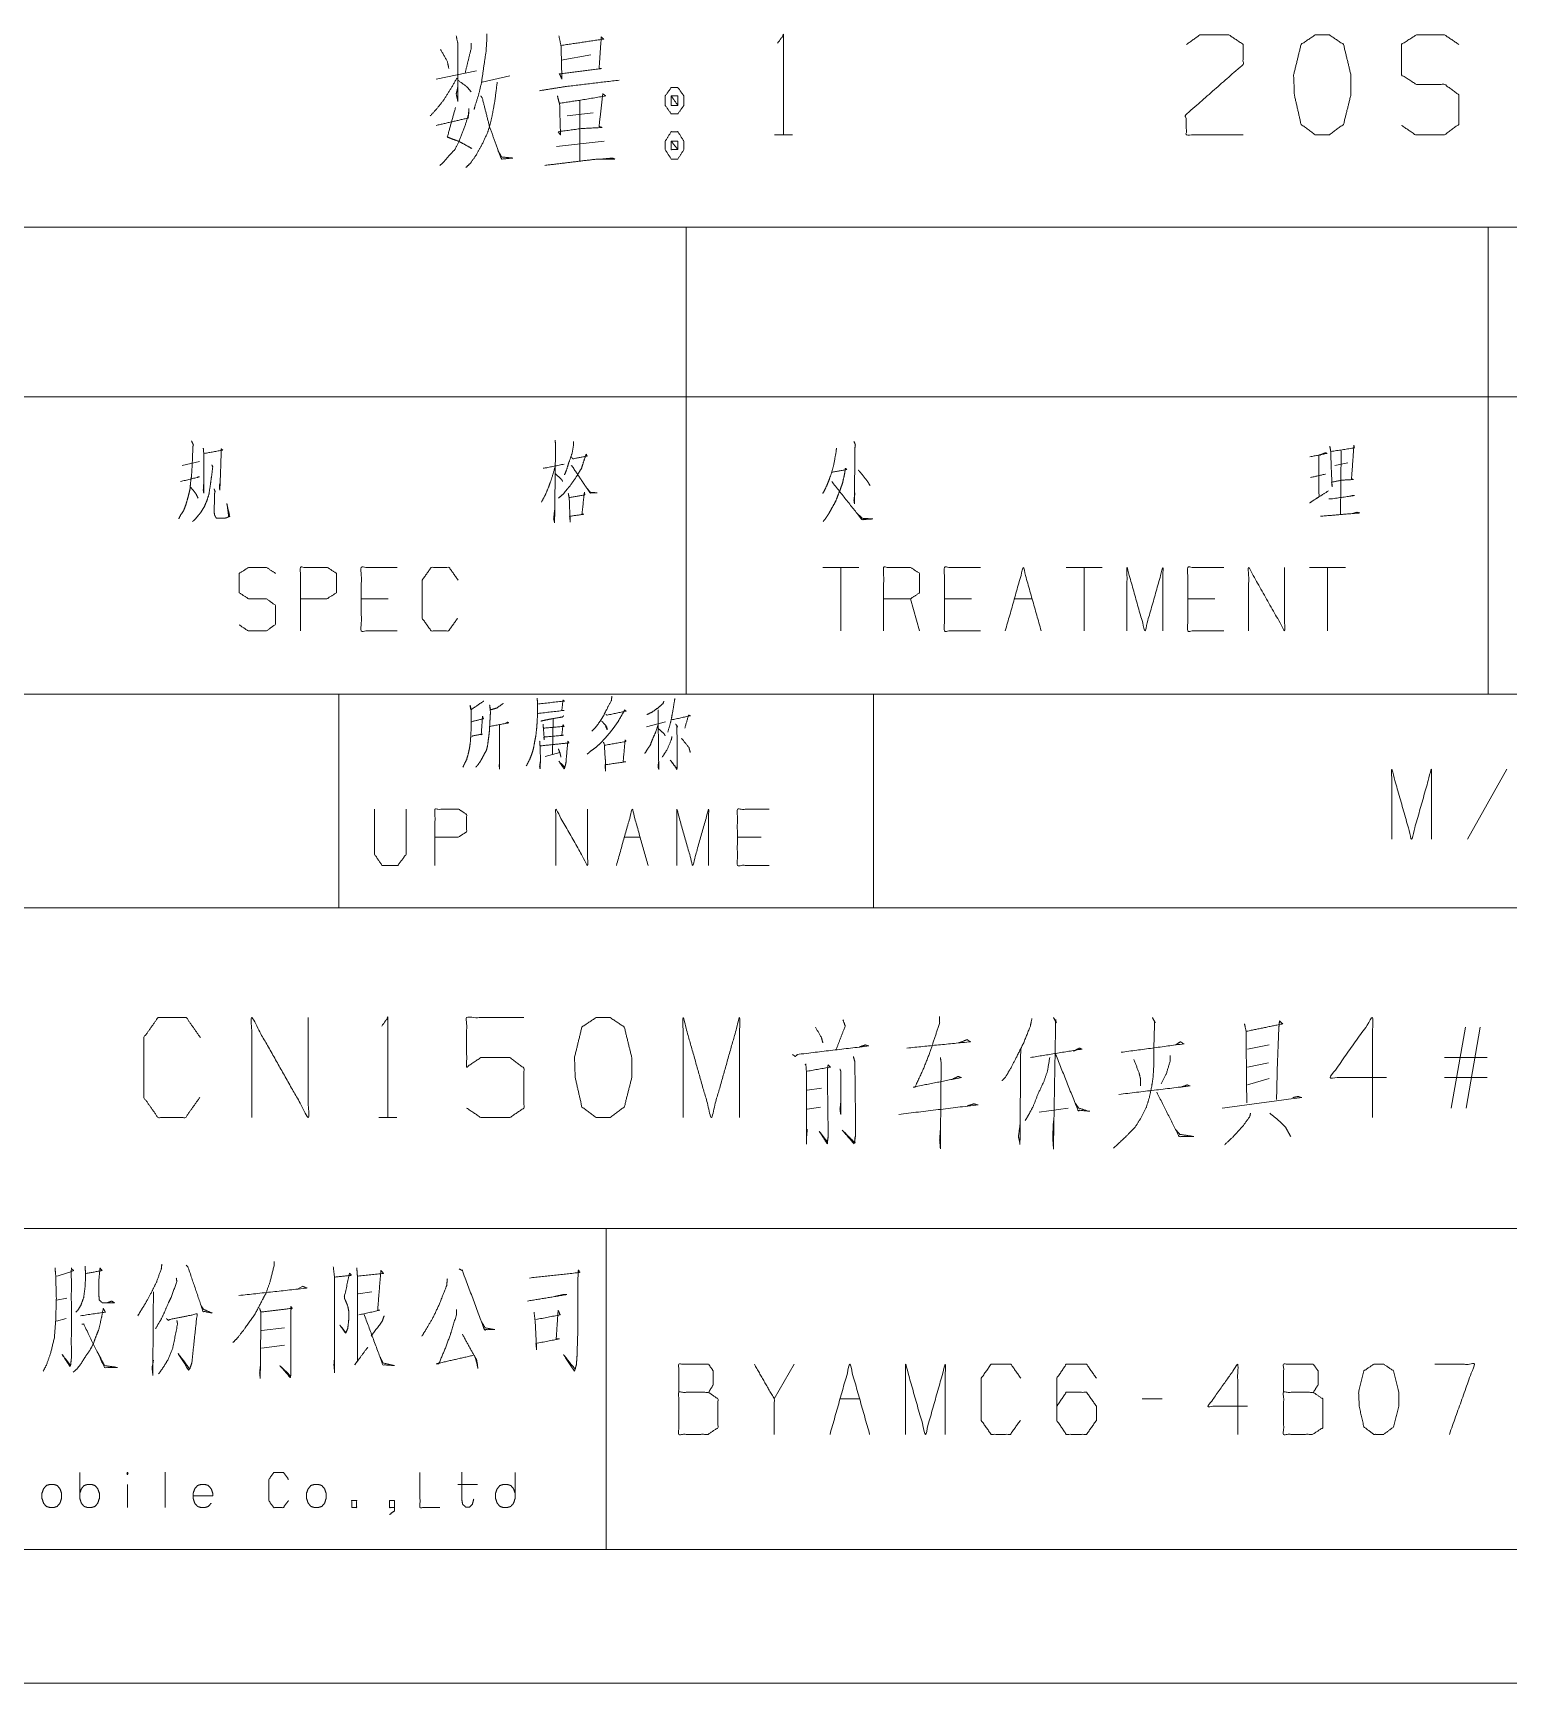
# Model space of a CAD drawing. Header units: millimetres. Extents: x 0 to 210, y 0 to 297.
# Drawn here: x 103.6 to 158.7, y 0 to 61.7 of the extents above; entities that cross this region are included whole.
import ezdxf

# ---------------------------------------------------------------- set-up
doc = ezdxf.new("R2010")
doc.units = ezdxf.units.MM
doc.layers.add('101', color=7, linetype='Continuous', true_color=0xffffff)

msp = doc.modelspace()

# ---------------------------------------------------------------- linework, layer by layer
at = {"layer": '101', "color": 72, "linetype": 'Continuous', "lineweight": 18}
for p, q in [((123.315, 60.715), (124.429, 60.912)), ((118.64, 60.006), (120.143, 60.321)), ((120.366, 59.888), (121.396, 60.124)), ((123.538, 58.628), (124.512, 58.746)), ((124.011, 59.219), (124.011, 56.935)), ((123.148, 57.486), (124.93, 57.683)), ((131.302, 57.92), (131.97, 57.92)), ((103, 54.463), (128, 54.463)), ((128, 54.463), (128, 48.113)), ((128, 54.463), (158, 54.463)), ((158, 54.463), (158, 48.113)), ((158, 54.463), (205, 54.463)), ((103, 48.113), (128, 48.113)), ((128, 48.113), (158, 48.113)), ((128, 48.113), (128, 37)), ((158, 48.113), (158, 37)), ((158, 48.113), (205, 48.113)), ((109.13, 45.55), (109.784, 45.7)), ((152.502, 46.1), (152.484, 43.7)), ((152.272, 45.55), (152.75, 45.65)), ((134.449, 41.737), (133.106, 41.737)), ((133.778, 41.737), (133.778, 39.362)), ((143.555, 41.737), (142.212, 41.737)), ((142.884, 41.737), (142.884, 39.362)), ((152.661, 41.737), (151.318, 41.737)), ((151.99, 41.737), (151.99, 39.362)), ((116.847, 40.563), (115.839, 40.563)), ((136.726, 39.362), (136.39, 40.563)), ((138.666, 40.563), (137.659, 40.563)), ((140.271, 40.563), (140.943, 40.563)), ((147.772, 40.563), (146.765, 40.563)), ((103, 37), (128, 37)), ((128, 37), (158, 37)), ((158, 37), (205, 37)), ((123.012, 36.054), (122.996, 34.751)), ((126.507, 35.767), (127.226, 35.966)), ((122.715, 34.663), (123.262, 34.818)), ((158.708, 34.189), (157.225, 31.567)), ((125.679, 31.649), (126.273, 31.649)), ((130.798, 31.649), (129.909, 31.649)), ((156.624, 21.51), (157.153, 24.541)), ((157.71, 24.541), (157.181, 21.51)), ((149.807, 23.872), (148.999, 23.714)), ((148.999, 23.045), (149.779, 23.202)), ((157.96, 23.399), (156.373, 23.399)), ((132.525, 22.179), (133.054, 22.258)), ((149.807, 22.612), (148.999, 22.376)), ((157.96, 22.651), (156.373, 22.651)), ((116.497, 21.155), (117.165, 21.155)), ((133.026, 21.549), (132.525, 21.47)), ((142.293, 21.51), (141.208, 21.352)), ((113.645, 14.842), (113.45, 14.738)), ((104.817, 14.393), (104.427, 14.324)), ((116.229, 14.635), (115.717, 14.566)), ((104.793, 13.634), (104.427, 13.531)), ((112.962, 13.289), (112.108, 13.186)), ((112.108, 12.53), (112.962, 12.634)), ((132.031, 11.925), (131.289, 10.628)), ((133.747, 10.628), (134.489, 10.628)), ((145.804, 10.628), (145.062, 10.628)), ((105.304, 6.907), (105.304, 7.873)), ((107.089, 7.431), (107.089, 6.562)), ((108.504, 7.887), (108.504, 6.562)), ((119.448, 7.431), (120.18, 7.431))]:
    msp.add_line(p, q, dxfattribs=at)
at = {"layer": '101', "color": 133, "linetype": 'Continuous', "lineweight": 18}
for p, q in [((25, 37), (205, 37)), ((115, 37), (115, 29)), ((135, 37), (135, 29)), ((25, 29), (205, 29)), ((75, 17), (184, 17)), ((125, 17), (125, 5)), ((25, 5), (205, 5)), ((25, 5), (205, 5)), ((0, 0), (210, 0))]:
    msp.add_line(p, q, dxfattribs=at)
at = {"layer": '101', "color": 72, "linetype": 'Continuous', "lineweight": 18}
for points, knots in [([(131.413, 61.345), (131.636, 61.66), (131.636, 57.92)], [0, 0, 0.093489, 1, 1]), ([(119.391, 61.62), (119.447, 61.345), (119.447, 59.179), (119.391, 59.455), (119.447, 59.691)], [0, 0, 0.094655, 0.823641, 0.918296, 1, 1]), ([(119.948, 61.345), (119.948, 61.148), (119.725, 60.242)], [0, 0, 0.174302, 1, 1]), ([(120.533, 61.699), (120.533, 61.463), (120.505, 61.03), (120.421, 60.479), (120.338, 59.888), (120.227, 59.416), (120.087, 58.983), (120.059, 58.864)], [0, 0, 0.08186, 0.232244, 0.425428, 0.632112, 0.800316, 0.957948, 1, 1]), ([(123.232, 61.62), (123.315, 61.227), (123.343, 60.006), (123.259, 60.203), (124.818, 60.4), (124.735, 60.4), (124.818, 61.581), (124.902, 61.502), (123.315, 61.266)], [0, 0, 0.062937, 0.253847, 0.287286, 0.532983, 0.546042, 0.731206, 0.749154, 1, 1]), ([(146.718, 61.305), (147.219, 61.66), (148.305, 61.66), (148.833, 61.305), (148.833, 60.557), (146.69, 58.668), (146.718, 57.92), (148.833, 57.92)], [0, 0, 0.069692, 0.192978, 0.265274, 0.350227, 0.67474, 0.759752, 1, 1]), ([(152.061, 57.92), (152.59, 58.313), (152.868, 59.416), (152.868, 60.164), (152.59, 61.305), (152.061, 61.66), (151.532, 61.66), (151.003, 61.305), (150.725, 60.164), (150.753, 59.416), (151.003, 58.313), (151.532, 57.92), (152.061, 57.92)], [0, 0, 0.067526, 0.183971, 0.260584, 0.380943, 0.446141, 0.500306, 0.565504, 0.685863, 0.762529, 0.87831, 0.945835, 1, 1]), ([(154.76, 58.274), (155.289, 57.92), (156.375, 57.92), (156.903, 58.313), (156.903, 59.416), (156.375, 59.809), (155.317, 59.809), (154.76, 60.164), (154.76, 61.305), (155.317, 61.66), (156.375, 61.66), (156.903, 61.305)], [0, 0, 0.068037, 0.184055, 0.254519, 0.372335, 0.442799, 0.555843, 0.62637, 0.748394, 0.818921, 0.931965, 1, 1]), ([(118.807, 61.109), (119.057, 60.675), (119.113, 60.4)], [0, 0, 0.640215, 1, 1]), ([(119.419, 60.046), (119.169, 59.612), (118.918, 59.219), (118.668, 58.904), (118.417, 58.628)], [0, 0, 0.287233, 0.555138, 0.786184, 1, 1]), ([(119.447, 59.967), (119.781, 59.731), (119.948, 59.534)], [0, 0, 0.613115, 1, 1]), ([(120.922, 59.888), (120.839, 59.219), (120.755, 58.746), (120.672, 58.353), (120.561, 57.998), (120.338, 57.526), (120.143, 57.171), (119.92, 56.857), (119.753, 56.699)], [0, 0, 0.194373, 0.332632, 0.448612, 0.555646, 0.706159, 0.822691, 0.933849, 1, 1]), ([(122.508, 59.573), (123.51, 59.731), (125.486, 59.967)], [0, 0, 0.337589, 1, 1]), ([(120.31, 59.376), (120.366, 59.297), (120.644, 58.195), (120.839, 57.683), (121.034, 57.132), (121.089, 57.014), (121.507, 57.053), (121.089, 57.093), (120.95, 57.329)], [0, 0, 0.026719, 0.341742, 0.49348, 0.655459, 0.691637, 0.807836, 0.924035, 1, 1]), ([(123.176, 59.376), (123.259, 59.061), (123.287, 58.116), (123.287, 57.92), (123.204, 58.038), (124.067, 58.156), (124.846, 58.195), (124.735, 58.234), (124.874, 59.455), (124.985, 59.376), (124.039, 59.219), (123.259, 59.101)], [0, 0, 0.050173, 0.195727, 0.226037, 0.248311, 0.382413, 0.502572, 0.520756, 0.7099, 0.730898, 0.878624, 1, 1]), ([(127.684, 59.691), (127.434, 59.691), (127.211, 59.376), (127.211, 59.022), (127.434, 58.707), (127.684, 58.707), (127.907, 59.022), (127.907, 59.376), (127.684, 59.691)], [0, 0, 0.091011, 0.231142, 0.359869, 0.5, 0.591011, 0.731142, 0.859869, 1, 1]), ([(127.434, 59.022), (127.684, 59.022), (127.434, 59.376), (127.434, 59.022)], [0, 0, 0.24116, 0.6589, 1, 1]), ([(127.684, 59.022), (127.684, 59.376), (127.434, 59.376)], [0, 0, 0.585821, 1, 1]), ([(118.64, 58.274), (119.837, 58.549), (119.865, 58.904), (119.865, 58.746), (119.725, 58.274), (119.531, 57.762), (119.336, 57.368), (119.113, 57.132), (118.918, 56.896), (118.779, 56.778)], [0, 0, 0.30447, 0.392578, 0.431618, 0.553711, 0.689471, 0.798367, 0.878841, 0.95475, 1, 1]), ([(119.364, 58.943), (119.057, 57.841), (119.252, 57.762), (119.475, 57.683), (119.698, 57.565), (119.976, 57.408)], [0, 0, 0.529108, 0.6263, 0.735528, 0.852098, 1, 1]), ([(127.907, 57.683), (127.684, 58.038), (127.434, 58.038), (127.211, 57.683), (127.211, 57.368), (127.434, 57.014), (127.684, 57.014), (127.907, 57.368), (127.907, 57.683)], [0, 0, 0.149198, 0.238512, 0.38771, 0.5, 0.649198, 0.738512, 0.88771, 1, 1]), ([(127.434, 57.683), (127.434, 57.368), (127.684, 57.368)], [0, 0, 0.556983, 1, 1]), ([(127.684, 57.683), (127.434, 57.683), (127.684, 57.368), (127.684, 57.683)], [0, 0, 0.258819, 0.674599, 1, 1]), ([(122.703, 56.778), (124.011, 56.935), (124.651, 57.014), (125.319, 57.014), (125.236, 57.053), (124.818, 57.014)], [0, 0, 0.419318, 0.624581, 0.837166, 0.866547, 1, 1]), ([(109.483, 46.475), (109.554, 46.325), (109.536, 46.25), (109.518, 45.75), (109.501, 45.4), (109.483, 45.15), (109.448, 44.9), (109.43, 44.675), (109.377, 44.45), (109.324, 44.25), (109.253, 44.025), (109.183, 43.85), (109.077, 43.7), (109.006, 43.55)], [0, 0, 0.054644, 0.080037, 0.244904, 0.360386, 0.442974, 0.526176, 0.600548, 0.676723, 0.744905, 0.822623, 0.884819, 0.945354, 1, 1]), ([(123.089, 46.5), (123.107, 46.35), (123.071, 43.425), (123.036, 43.55), (123.071, 43.875)], [0, 0, 0.04275, 0.870701, 0.907469, 1, 1]), ([(123.778, 46.45), (123.778, 46.3), (123.725, 46), (123.601, 45.65), (123.513, 45.375), (123.442, 45.2)], [0, 0, 0.115078, 0.348802, 0.633598, 0.855202, 1, 1]), ([(134.273, 46.45), (134.326, 46.325), (134.308, 46.2), (134.29, 44.125), (134.273, 44.25), (134.308, 44.525)], [0, 0, 0.049544, 0.095608, 0.852769, 0.898833, 1, 1]), ([(152.078, 46.275), (152.113, 46.075), (152.131, 45.45), (152.166, 44.75), (152.149, 44.925), (152.52, 45), (152.962, 45.025), (152.891, 45.05), (152.979, 46.3), (152.997, 46.225), (152.944, 46.2), (152.131, 46.075)], [0, 0, 0.0422, 0.172115, 0.317746, 0.354292, 0.432973, 0.524933, 0.540513, 0.800887, 0.816899, 0.82908, 1, 1]), ([(109.925, 46.2), (109.943, 46.025), (109.943, 44.525), (109.925, 44.625), (109.943, 44.875)], [0, 0, 0.086729, 0.826348, 0.876422, 1, 1]), ([(109.96, 46), (110.65, 46.125), (110.597, 46.175), (110.597, 46.05), (110.561, 45), (110.544, 44.625), (110.526, 44.75), (110.544, 44.875)], [0, 0, 0.271858, 0.300142, 0.348649, 0.756338, 0.902021, 0.951011, 1, 1]), ([(123.708, 45.85), (123.761, 45.8), (124.291, 45.9), (124.255, 45.975), (124.167, 45.725), (124.079, 45.45), (123.973, 45.275), (123.884, 45.125), (123.637, 44.775), (123.531, 44.65), (123.389, 44.475), (123.213, 44.325)], [0, 0, 0.027219, 0.228749, 0.259717, 0.35875, 0.466631, 0.543056, 0.608079, 0.768168, 0.829391, 0.913418, 1, 1]), ([(133.619, 46.2), (133.601, 46.05), (133.513, 45.55), (133.407, 45.2), (133.318, 44.95), (133.212, 44.7), (133.106, 44.5)], [0, 0, 0.084492, 0.368532, 0.573115, 0.721449, 0.873364, 1, 1]), ([(151.336, 45.875), (151.972, 46), (151.919, 46.025), (151.671, 45.925), (151.671, 44.375), (151.318, 44.15), (152.025, 44.6)], [0, 0, 0.171502, 0.187005, 0.257591, 0.667526, 0.778352, 1, 1]), ([(109.077, 44.95), (109.784, 45.125), (109.731, 45.125), (109.713, 45.1)], [0, 0, 0.896993, 0.962291, 1, 1]), ([(110.243, 45.575), (110.278, 45.5), (110.243, 45.2), (110.19, 44.825), (110.137, 44.475), (110.066, 44.25), (109.96, 44), (109.837, 43.8), (109.731, 43.675), (109.607, 43.525), (109.518, 43.45)], [0, 0, 0.035518, 0.164909, 0.327135, 0.478766, 0.579788, 0.69611, 0.79685, 0.867063, 0.950353, 1, 1]), ([(123.089, 45.5), (122.965, 45.075), (122.859, 44.775), (122.735, 44.475), (122.576, 44.175)], [0, 0, 0.310644, 0.533953, 0.761693, 1, 1]), ([(122.647, 45.45), (122.682, 45.45), (123.425, 45.6)], [0, 0, 0.044603, 1, 1]), ([(123.089, 45.25), (123.336, 45.025), (123.372, 44.95)], [0, 0, 0.801336, 1, 1]), ([(123.69, 45.55), (123.725, 45.525), (124.397, 44.525), (124.662, 44.525), (124.397, 44.55), (124.308, 44.675)], [0, 0, 0.022404, 0.645772, 0.782972, 0.920781, 1, 1]), ([(133.442, 45.3), (134.007, 45.4), (133.954, 45.45), (133.919, 45.225), (133.848, 44.9), (133.778, 44.7), (133.672, 44.425), (133.583, 44.2), (133.442, 43.95), (133.336, 43.75), (133.124, 43.45)], [0, 0, 0.202442, 0.228128, 0.308404, 0.425633, 0.500399, 0.604283, 0.689484, 0.790716, 0.870504, 1, 1]), ([(134.432, 45.375), (134.467, 45.35), (134.785, 44.95), (134.874, 44.8)], [0, 0, 0.059427, 0.761012, 1, 1]), ([(151.919, 45.225), (151.901, 45.225), (151.353, 45.1)], [0, 0, 0.030488, 1, 1]), ([(109.448, 44.75), (109.66, 44.475), (109.731, 44.325)], [0, 0, 0.676823, 1, 1]), ([(110.331, 44.675), (110.367, 44.575), (110.349, 44.5), (110.331, 43.8), (110.349, 43.7), (110.385, 43.625), (110.42, 43.575), (110.72, 43.575), (110.809, 43.6), (110.915, 43.65), (110.809, 44.125), (110.879, 43.625)], [0, 0, 0.040324, 0.069618, 0.335837, 0.374445, 0.405966, 0.429249, 0.543487, 0.578402, 0.622978, 0.808014, 1, 1]), ([(123.584, 44.5), (123.619, 44.325), (123.655, 43.425), (123.637, 43.65), (124.167, 43.725), (124.096, 43.725), (124.185, 44.55), (124.202, 44.45), (123.619, 44.35)], [0, 0, 0.051988, 0.314259, 0.379979, 0.535919, 0.556507, 0.798111, 0.82768, 1, 1]), ([(133.442, 44.95), (134.573, 43.525), (134.98, 43.55), (134.962, 43.55), (134.591, 43.575), (134.396, 43.75)], [0, 0, 0.632182, 0.773704, 0.779845, 0.909107, 1, 1]), ([(152.043, 44.3), (152.131, 44.3), (152.997, 44.425), (152.944, 44.425), (152.82, 44.4)], [0, 0, 0.077342, 0.843128, 0.889537, 1, 1]), ([(151.724, 43.65), (153.191, 43.775), (153.085, 43.8), (152.944, 43.75)], [0, 0, 0.850438, 0.913372, 1, 1]), ([(111.269, 39.588), (111.604, 39.362), (112.294, 39.362), (112.63, 39.613), (112.63, 40.313), (112.294, 40.563), (111.622, 40.563), (111.269, 40.788), (111.269, 41.513), (111.622, 41.737), (112.294, 41.737), (112.63, 41.513)], [0, 0, 0.068036, 0.184055, 0.254519, 0.372335, 0.4428, 0.555844, 0.62637, 0.748394, 0.81892, 0.931964, 1, 1]), ([(113.563, 39.362), (113.563, 41.737), (114.57, 41.737), (114.906, 41.513), (114.906, 40.788), (114.553, 40.563), (113.563, 40.563)], [0, 0, 0.401146, 0.571312, 0.639588, 0.762044, 0.832819, 1, 1]), ([(117.183, 39.362), (115.839, 39.362), (115.839, 41.737), (117.183, 41.737)], [0, 0, 0.26539, 0.73461, 1, 1]), ([(119.441, 39.838), (119.106, 39.362), (118.452, 39.362), (118.116, 39.838), (118.116, 41.263), (118.452, 41.737), (119.123, 41.737), (119.459, 41.263)], [0, 0, 0.114569, 0.243367, 0.357936, 0.638584, 0.753153, 0.885432, 1, 1]), ([(135.383, 39.362), (135.383, 41.737), (136.39, 41.737), (136.726, 41.513), (136.726, 40.788), (136.39, 40.563), (135.383, 40.563)], [0, 0, 0.400952, 0.571035, 0.639278, 0.761674, 0.829917, 1, 1]), ([(139.002, 39.362), (137.659, 39.362), (137.659, 41.737), (139.002, 41.737)], [0, 0, 0.26539, 0.73461, 1, 1]), ([(139.935, 39.362), (140.607, 41.737), (141.279, 39.362)], [0, 0, 0.5, 1, 1]), ([(144.488, 39.362), (144.488, 41.737), (145.16, 39.362), (145.832, 41.737), (145.832, 39.362)], [0, 0, 0.245192, 0.5, 0.754808, 1, 1]), ([(148.108, 39.362), (146.765, 39.362), (146.765, 41.737), (148.108, 41.737)], [0, 0, 0.26539, 0.73461, 1, 1]), ([(149.041, 39.362), (149.041, 41.737), (150.385, 39.362), (150.385, 41.737)], [0, 0, 0.317574, 0.682426, 1, 1]), ([(120.421, 36.739), (120.359, 36.695), (119.937, 36.407), (119.906, 36.584), (119.953, 36.407), (119.953, 35.833), (119.937, 35.48), (119.922, 35.237), (119.89, 34.994), (119.843, 34.774), (119.781, 34.553), (119.703, 34.398), (119.641, 34.266)], [0, 0, 0.024363, 0.186801, 0.243941, 0.302153, 0.485022, 0.597667, 0.675194, 0.753199, 0.825098, 0.89819, 0.953346, 1, 1]), ([(121.155, 36.65), (120.905, 36.474), (120.671, 36.407), (120.64, 36.584), (120.671, 36.319), (120.655, 36.054), (120.64, 35.767), (120.624, 35.524), (120.593, 35.303), (120.562, 35.061), (120.515, 34.884), (120.437, 34.751), (120.359, 34.597), (120.281, 34.464), (120.203, 34.354), (120.124, 34.266)], [0, 0, 0.096321, 0.172939, 0.229417, 0.313418, 0.396987, 0.487496, 0.564125, 0.634337, 0.711437, 0.768975, 0.817389, 0.871906, 0.920319, 0.962889, 1, 1]), ([(122.419, 36.849), (122.434, 36.65), (122.434, 36.297), (122.419, 35.966), (122.403, 35.745), (122.372, 35.458), (122.325, 35.215), (122.278, 34.95), (122.216, 34.751), (122.138, 34.553), (122.013, 34.31)], [0, 0, 0.076502, 0.212087, 0.33934, 0.424292, 0.535106, 0.630037, 0.733303, 0.813246, 0.895185, 1, 1]), ([(122.465, 36.628), (123.433, 36.739), (123.387, 36.783), (123.34, 36.385), (123.418, 36.385), (122.45, 36.275)], [0, 0, 0.391079, 0.41692, 0.577582, 0.608917, 1, 1]), ([(125.212, 36.915), (125.197, 36.761), (125.009, 36.407), (124.9, 36.187), (124.775, 35.988), (124.619, 35.767), (124.463, 35.613)], [0, 0, 0.101774, 0.363751, 0.525154, 0.678922, 0.85608, 1, 1]), ([(127.163, 36.739), (127.132, 36.65), (126.929, 36.474), (126.71, 36.319), (126.523, 36.231)], [0, 0, 0.111852, 0.433096, 0.752713, 1, 1]), ([(127.569, 36.827), (127.553, 36.717), (127.475, 36.253), (127.413, 35.944), (127.304, 35.568)], [0, 0, 0.086565, 0.451628, 0.696475, 1, 1]), ([(119.984, 35.414), (120.015, 35.436), (120.374, 35.502), (120.327, 35.48), (120.374, 36.165), (120.405, 36.076), (119.968, 35.966)], [0, 0, 0.022686, 0.239276, 0.269989, 0.676988, 0.732559, 1, 1]), ([(120.655, 35.789), (121.358, 35.922), (121.311, 35.944), (121.233, 35.9)], [0, 0, 0.834812, 0.895274, 1, 1]), ([(121.014, 35.833), (121.014, 34.199), (120.999, 34.31), (121.014, 34.487)], [0, 0, 0.849784, 0.907773, 1, 1]), ([(123.418, 36.187), (123.371, 36.143), (122.981, 36.076), (122.762, 36.032), (122.559, 35.988)], [0, 0, 0.072252, 0.516596, 0.766865, 1, 1]), ([(122.637, 35.878), (122.653, 35.723), (122.684, 35.281), (122.668, 35.392), (123.402, 35.458), (123.34, 35.458), (123.387, 35.855), (123.418, 35.789), (122.653, 35.723)], [0, 0, 0.056492, 0.217482, 0.25803, 0.525927, 0.548636, 0.694166, 0.720796, 1, 1]), ([(124.994, 36.231), (125.041, 36.209), (125.743, 36.363), (125.696, 36.407), (125.571, 36.187), (125.431, 35.944), (125.29, 35.745), (125.134, 35.546), (124.963, 35.348), (124.775, 35.149), (124.572, 34.972), (124.416, 34.862), (124.291, 34.751)], [0, 0, 0.017096, 0.254607, 0.275862, 0.359625, 0.452277, 0.53264, 0.616084, 0.702808, 0.792985, 0.881825, 0.94496, 1, 1]), ([(124.822, 35.988), (124.853, 35.966), (125.025, 35.767), (125.041, 35.657), (124.978, 35.811)], [0, 0, 0.066042, 0.519584, 0.712131, 1, 1]), ([(126.945, 35.855), (126.851, 35.568), (126.742, 35.326), (126.648, 35.083), (126.554, 34.95), (126.445, 34.774)], [0, 0, 0.251918, 0.474133, 0.691325, 0.826698, 1, 1]), ([(126.945, 36.407), (126.96, 34.663), (126.976, 34.177), (126.945, 34.266), (126.96, 34.464)], [0, 0, 0.691282, 0.883883, 0.921006, 1, 1]), ([(127.6, 35.878), (127.678, 35.767), (127.647, 35.789), (127.663, 34.619), (127.663, 34.332), (127.647, 34.177), (127.397, 34.531), (127.647, 34.222)], [0, 0, 0.051678, 0.066295, 0.513631, 0.623345, 0.682723, 0.848096, 1, 1]), ([(127.444, 36.032), (128.147, 36.187), (128.084, 36.209), (127.944, 35.723)], [0, 0, 0.55707, 0.608361, 1, 1]), ([(122.512, 35.237), (122.528, 35.039), (122.544, 34.531), (122.528, 34.199), (122.512, 34.288), (122.544, 34.509)], [0, 0, 0.147472, 0.523364, 0.768667, 0.835021, 1, 1]), ([(122.544, 35.061), (123.605, 35.171), (123.574, 35.237), (123.558, 35.127), (123.511, 34.619), (123.496, 34.42), (123.433, 34.199), (123.23, 34.487), (123.449, 34.266)], [0, 0, 0.374082, 0.399751, 0.438832, 0.617592, 0.687461, 0.76789, 0.891106, 1, 1]), ([(124.9, 35.193), (124.931, 35.127), (124.963, 34.575), (124.978, 34.509), (124.978, 34.111), (124.963, 34.288), (124.963, 34.354), (125.728, 34.464), (125.634, 34.464), (125.712, 35.281), (125.743, 35.237), (125.696, 35.215), (124.947, 35.083)], [0, 0, 0.01883, 0.160989, 0.178488, 0.28068, 0.326276, 0.343307, 0.542027, 0.566111, 0.777128, 0.791034, 0.804346, 1, 1]), ([(126.96, 35.701), (127.163, 35.524), (127.21, 35.436)], [0, 0, 0.729093, 1, 1]), ([(127.46, 35.414), (127.444, 35.303), (127.272, 34.906), (127.101, 34.641)], [0, 0, 0.12962, 0.632946, 1, 1]), ([(127.819, 35.348), (128.1, 34.994), (128.147, 34.818)], [0, 0, 0.711827, 1, 1]), ([(123.215, 34.95), (123.277, 34.774), (123.308, 34.641)], [0, 0, 0.579211, 1, 1]), ([(154.396, 31.567), (154.396, 34.189), (155.138, 31.567), (155.879, 34.189), (155.879, 31.567)], [0, 0, 0.245192, 0.5, 0.754808, 1, 1]), ([(118.594, 30.589), (118.594, 32.687), (119.484, 32.687), (119.78, 32.488), (119.78, 31.848), (119.468, 31.649), (118.594, 31.649)], [0, 0, 0.401145, 0.571312, 0.639588, 0.762043, 0.832818, 1, 1]), ([(131.095, 30.589), (129.909, 30.589), (129.909, 32.687), (131.095, 32.687)], [0, 0, 0.26539, 0.73461, 1, 1]), ([(116.331, 32.687), (116.331, 31.009), (116.612, 30.589), (117.205, 30.589), (117.517, 31.009), (117.517, 32.687)], [0, 0, 0.337151, 0.438598, 0.557782, 0.662849, 1, 1]), ([(123.12, 30.589), (123.12, 32.687), (124.306, 30.589), (124.306, 32.687)], [0, 0, 0.317574, 0.682426, 1, 1]), ([(125.383, 30.589), (125.976, 32.687), (126.569, 30.589)], [0, 0, 0.5, 1, 1]), ([(127.646, 30.589), (127.646, 32.687), (128.239, 30.589), (128.832, 32.687), (128.832, 30.589)], [0, 0, 0.245192, 0.5, 0.754808, 1, 1]), ([(109.791, 21.903), (109.262, 21.155), (108.232, 21.155), (107.703, 21.903), (107.703, 24.147), (108.232, 24.895), (109.29, 24.895), (109.818, 24.147)], [0, 0, 0.114568, 0.243366, 0.357935, 0.638584, 0.753153, 0.885431, 1, 1]), ([(111.738, 21.155), (111.738, 24.895), (113.853, 21.155), (113.853, 24.895)], [0, 0, 0.317574, 0.682426, 1, 1]), ([(116.608, 24.58), (116.831, 24.895), (116.831, 21.155)], [0, 0, 0.093489, 1, 1]), ([(119.78, 21.51), (120.309, 21.155), (121.395, 21.155), (121.923, 21.51), (121.923, 23.006), (121.395, 23.399), (120.309, 23.399), (119.78, 23.045), (119.78, 24.895), (121.923, 24.895)], [0, 0, 0.062228, 0.168343, 0.230572, 0.376816, 0.441266, 0.547381, 0.609609, 0.79049, 1, 1]), ([(125.151, 21.155), (125.68, 21.549), (125.958, 22.651), (125.958, 23.399), (125.68, 24.541), (125.151, 24.895), (124.622, 24.895), (124.093, 24.541), (123.815, 23.399), (123.843, 22.651), (124.093, 21.549), (124.622, 21.155), (125.151, 21.155)], [0, 0, 0.067526, 0.183971, 0.260584, 0.380943, 0.446141, 0.500306, 0.565504, 0.685863, 0.762529, 0.87831, 0.945835, 1, 1]), ([(127.878, 21.155), (127.878, 24.895), (128.936, 21.155), (129.993, 24.895), (129.993, 21.155)], [0, 0, 0.245192, 0.5, 0.754808, 1, 1]), ([(133.861, 24.817), (133.945, 24.58), (133.611, 23.714)], [0, 0, 0.212529, 1, 1]), ([(137.479, 24.935), (137.479, 24.699), (137.117, 23.596), (136.866, 22.966), (136.56, 22.297), (136.505, 22.297), (138.286, 22.651), (138.175, 22.691), (137.924, 22.573)], [0, 0, 0.046524, 0.275034, 0.408549, 0.553505, 0.564469, 0.922194, 0.945452, 1, 1]), ([(140.929, 24.856), (140.874, 24.58), (140.623, 23.951), (140.345, 23.399), (140.122, 22.966), (139.927, 22.651), (139.816, 22.533)], [0, 0, 0.108296, 0.369414, 0.607253, 0.794825, 0.937479, 1, 1]), ([(141.737, 24.895), (141.848, 24.699), (141.82, 24.777), (141.737, 20.014), (141.709, 20.407), (141.737, 21.037)], [0, 0, 0.037078, 0.05077, 0.831915, 0.896623, 1, 1]), ([(145.438, 24.895), (145.549, 24.699), (145.521, 24.738), (145.493, 23.754), (145.493, 23.124), (145.465, 22.651), (145.41, 22.297), (145.326, 21.903), (145.215, 21.549), (145.02, 21.155), (144.797, 20.801), (144.491, 20.486), (143.99, 20.014)], [0, 0, 0.041267, 0.050065, 0.229731, 0.344671, 0.431026, 0.496473, 0.569909, 0.637679, 0.717834, 0.794195, 0.874345, 1, 1]), ([(148.971, 24.384), (150.308, 24.659), (150.196, 24.777), (150.168, 24.462), (150.113, 23.006), (150.085, 21.825)], [0, 0, 0.304379, 0.340595, 0.411143, 0.736399, 1, 1]), ([(154.203, 22.651), (152.088, 22.651), (153.675, 24.895), (153.675, 21.155)], [0, 0, 0.245869, 0.565294, 1, 1]), ([(132.831, 24.541), (133.054, 24.147), (133.11, 23.951)], [0, 0, 0.688572, 1, 1]), ([(148.888, 24.659), (148.944, 24.384), (148.971, 21.706)], [0, 0, 0.095035, 1, 1]), ([(131.969, 23.517), (132.08, 23.439), (132.163, 23.517), (134.808, 23.832), (134.696, 23.872), (134.474, 23.793)], [0, 0, 0.041721, 0.076839, 0.891603, 0.927734, 1, 1]), ([(136.254, 23.754), (138.62, 23.99), (138.509, 24.069), (138.203, 23.951)], [0, 0, 0.836559, 0.884537, 1, 1]), ([(140.512, 23.714), (140.484, 20.171), (140.428, 20.447), (140.484, 20.88)], [0, 0, 0.831552, 0.897533, 1, 1]), ([(140.874, 23.399), (142.794, 23.714), (142.711, 23.754), (142.488, 23.636)], [0, 0, 0.849656, 0.889957, 1, 1]), ([(141.82, 23.517), (142.655, 21.431), (143.1, 21.391), (143.045, 21.391), (142.683, 21.51), (142.544, 21.706)], [0, 0, 0.666522, 0.799113, 0.815621, 0.928506, 1, 1]), ([(144.268, 23.596), (146.607, 23.911), (146.495, 23.99), (146.3, 23.872)], [0, 0, 0.866267, 0.91634, 1, 1]), ([(146.106, 23.478), (146.106, 23.281), (145.966, 22.809), (145.772, 22.415)], [0, 0, 0.174412, 0.610791, 1, 1]), ([(132.442, 23.124), (132.47, 23.163), (132.497, 22.848), (132.497, 20.171), (132.497, 20.407), (132.525, 20.722)], [0, 0, 0.013417, 0.101394, 0.846296, 0.912023, 1, 1]), ([(132.525, 22.888), (133.388, 23.045), (133.305, 23.124), (133.277, 22.927), (133.305, 20.722), (133.305, 20.447), (133.277, 20.171), (132.971, 20.643), (133.277, 20.25), (133.305, 20.407)], [0, 0, 0.169662, 0.191864, 0.230319, 0.656813, 0.71012, 0.763699, 0.872595, 0.969067, 1, 1]), ([(133.75, 22.966), (133.778, 22.888), (133.778, 21.273), (133.75, 21.47), (133.778, 21.706)], [0, 0, 0.039128, 0.795411, 0.888558, 1, 1]), ([(134.251, 23.439), (134.307, 23.242), (134.307, 23.163), (134.335, 20.762), (134.335, 20.525), (134.307, 20.328), (134.279, 20.171), (133.834, 20.683), (134.307, 20.21), (134.307, 20.407)], [0, 0, 0.042407, 0.05873, 0.556608, 0.605576, 0.646789, 0.679941, 0.820582, 0.959193, 1, 1]), ([(137.507, 23.399), (137.535, 23.202), (137.507, 20.014), (137.479, 20.328), (137.507, 20.722)], [0, 0, 0.048504, 0.826565, 0.903707, 1, 1]), ([(141.597, 23.399), (141.514, 22.888), (141.375, 22.494), (141.152, 22.021), (140.985, 21.588), (140.818, 21.273), (140.679, 21.037)], [0, 0, 0.203104, 0.366648, 0.571206, 0.752995, 0.89262, 1, 1]), ([(144.742, 23.321), (144.936, 22.848), (144.992, 22.612), (144.992, 22.336)], [0, 0, 0.496483, 0.732261, 1, 1]), ([(144.185, 22.021), (146.829, 22.336), (146.746, 22.376), (146.523, 22.297)], [0, 0, 0.890185, 0.921044, 1, 1]), ([(135.948, 21.273), (138.898, 21.628), (138.759, 21.667), (138.509, 21.588)], [0, 0, 0.87948, 0.922285, 1, 1]), ([(145.605, 22.1), (146.44, 20.447), (146.996, 20.447), (146.467, 20.525), (146.328, 20.683)], [0, 0, 0.587333, 0.763837, 0.933365, 1, 1]), ([(148.053, 21.51), (151.003, 21.903), (150.892, 21.943), (150.697, 21.903)], [0, 0, 0.903788, 0.939645, 1, 1]), ([(149.111, 21.313), (149.083, 21.195), (148.832, 20.84), (148.47, 20.447), (148.136, 20.132)], [0, 0, 0.078332, 0.358458, 0.703641, 1, 1]), ([(149.834, 21.313), (150.224, 20.998), (150.419, 20.801), (150.502, 20.643), (150.614, 20.447)], [0, 0, 0.423745, 0.65799, 0.808735, 1, 1]), ([(104.378, 15.532), (104.402, 15.256), (104.427, 14.393), (104.402, 13.565), (104.353, 12.91), (104.207, 12.323), (104.061, 11.909), (103.939, 11.668)], [0, 0, 0.070329, 0.28934, 0.499598, 0.66644, 0.819873, 0.931328, 1, 1]), ([(104.451, 15.221), (105.085, 15.428), (104.988, 15.497), (104.988, 12.151), (104.963, 11.909), (104.939, 11.84), (104.646, 12.289), (104.939, 11.909)], [0, 0, 0.122096, 0.143967, 0.756448, 0.800872, 0.814267, 0.912285, 1, 1]), ([(105.5, 15.601), (105.524, 15.256), (105.5, 14.807), (105.451, 14.428), (105.354, 14.152), (105.232, 13.945), (105.158, 13.876)], [0, 0, 0.190955, 0.438946, 0.650197, 0.811822, 0.94447, 1, 1]), ([(105.549, 15.325), (106.134, 15.428), (106.061, 15.532), (106.012, 15.014), (106.012, 14.566), (106.037, 14.324), (106.158, 14.221), (106.598, 14.221), (106.5, 14.29), (106.329, 14.221)], [0, 0, 0.2097, 0.254412, 0.437767, 0.595973, 0.681594, 0.738018, 0.892888, 0.935041, 1, 1]), ([(108.377, 15.67), (108.353, 15.497), (108.182, 15.014), (108.011, 14.669), (107.792, 14.255), (107.621, 13.979), (107.475, 13.738)], [0, 0, 0.081145, 0.319755, 0.499048, 0.717309, 0.868472, 1, 1]), ([(109.28, 15.635), (109.353, 15.566), (109.914, 13.91), (110.255, 13.841), (109.938, 13.979), (109.841, 14.117)], [0, 0, 0.037082, 0.681736, 0.810183, 0.937685, 1, 1]), ([(112.572, 15.773), (112.572, 15.601), (112.425, 15.014), (112.279, 14.6), (112.133, 14.324), (111.864, 13.807), (111.474, 13.255), (111.206, 12.91), (111.035, 12.737)], [0, 0, 0.049752, 0.224096, 0.350741, 0.440843, 0.608969, 0.803946, 0.929998, 1, 1]), ([(114.79, 15.566), (114.839, 15.152), (114.839, 11.633), (114.815, 11.909), (114.839, 12.22)], [0, 0, 0.092137, 0.86992, 0.931161, 1, 1]), ([(115.668, 15.532), (115.693, 15.221), (115.693, 12.047), (115.595, 11.909), (116.083, 12.565)], [0, 0, 0.069653, 0.779472, 0.817267, 1, 1]), ([(115.717, 15.221), (116.669, 15.325), (116.571, 15.428), (116.449, 13.945), (116.522, 13.945), (115.742, 13.772)], [0, 0, 0.276543, 0.31765, 0.747833, 0.76898, 1, 1]), ([(119.497, 15.497), (119.619, 15.428), (120.448, 13.22), (120.839, 13.22), (120.473, 13.289), (120.326, 13.531)], [0, 0, 0.039541, 0.70512, 0.815248, 0.920313, 1, 1]), ([(122.13, 15.152), (124.009, 15.359), (123.96, 15.463), (123.935, 14.945), (123.935, 13.013), (123.911, 12.254), (123.887, 11.909), (123.838, 11.737), (123.813, 11.668), (123.399, 12.289), (123.813, 11.771)], [0, 0, 0.26165, 0.277494, 0.349234, 0.616765, 0.721921, 0.769814, 0.794638, 0.804772, 0.908173, 1, 1]), ([(108.914, 15.152), (108.938, 15.014), (108.719, 14.428), (108.621, 14.221), (108.475, 13.876), (108.328, 13.565), (108.133, 13.255)], [0, 0, 0.067376, 0.368458, 0.47848, 0.658655, 0.823687, 1, 1]), ([(111.254, 14.497), (113.791, 14.773), (113.645, 14.842)], [0, 0, 0.940373, 1, 1]), ([(114.864, 15.187), (115.473, 15.256), (115.4, 15.325), (115.205, 14.462), (115.205, 14.393), (115.254, 14.29), (115.327, 14.117), (115.376, 13.876), (115.376, 13.669), (115.351, 13.427), (115.327, 13.255), (115.254, 13.082), (115.034, 13.393), (115.254, 13.117)], [0, 0, 0.163215, 0.189964, 0.425151, 0.443502, 0.473933, 0.523768, 0.589295, 0.644348, 0.708904, 0.755239, 0.805074, 0.906208, 1, 1]), ([(119.058, 15.118), (119.034, 14.876), (118.765, 14.186), (118.521, 13.669), (118.277, 13.255), (118.107, 12.979)], [0, 0, 0.102841, 0.416512, 0.658905, 0.862492, 1, 1]), ([(108.06, 14.635), (108.036, 11.53), (108.011, 11.806), (108.06, 12.082)], [0, 0, 0.847819, 0.923473, 1, 1]), ([(122.057, 14.29), (123.521, 14.531), (123.374, 14.531), (123.106, 14.462)], [0, 0, 0.777946, 0.854702, 1, 1]), ([(105.329, 13.738), (106.256, 13.876), (106.183, 14.014), (106.11, 13.634), (106.012, 13.22), (105.915, 12.979), (105.817, 12.703), (105.671, 12.427), (105.475, 12.151), (105.329, 11.909), (105.183, 11.737), (105.061, 11.633)], [0, 0, 0.248086, 0.289439, 0.391758, 0.504362, 0.573317, 0.650816, 0.733521, 0.823007, 0.897765, 0.957654, 1, 1]), ([(108.548, 13.634), (108.621, 13.565), (108.67, 13.6), (109.694, 13.807), (109.548, 12.461), (109.499, 11.978), (109.426, 11.771), (109.377, 11.702), (108.987, 12.323), (109.402, 11.771)], [0, 0, 0.021075, 0.033595, 0.2526, 0.536205, 0.63793, 0.683936, 0.701643, 0.855332, 1, 1]), ([(112.035, 14.014), (112.084, 13.876), (112.059, 11.599), (112.059, 11.392), (112.035, 11.599), (112.059, 11.84)], [0, 0, 0.047497, 0.786427, 0.853598, 0.921235, 1, 1]), ([(112.084, 13.876), (113.206, 14.014), (113.206, 14.083), (113.255, 14.014), (113.206, 13.979), (113.206, 11.564), (113.181, 11.426), (112.791, 11.875), (113.181, 11.495)], [0, 0, 0.224399, 0.238095, 0.254869, 0.26673, 0.746111, 0.773928, 0.891943, 1, 1]), ([(115.937, 13.807), (116.644, 11.909), (117.083, 11.875), (116.644, 11.978), (116.547, 12.185)], [0, 0, 0.643821, 0.783835, 0.927245, 1, 1]), ([(116.693, 13.738), (116.62, 13.531), (116.205, 12.979)], [0, 0, 0.241282, 1, 1]), ([(119.399, 13.979), (119.399, 13.772), (119.18, 13.082), (119.204, 13.117), (118.985, 12.53), (118.741, 11.944), (118.643, 11.944), (120.009, 12.254)], [0, 0, 0.05545, 0.249412, 0.26073, 0.428483, 0.598636, 0.624771, 1, 1]), ([(122.301, 13.876), (122.35, 13.462), (122.399, 12.461), (122.374, 12.703), (123.252, 12.875), (123.13, 12.875), (123.204, 13.945), (123.277, 13.772), (122.374, 13.6)], [0, 0, 0.085839, 0.292104, 0.342086, 0.526357, 0.55147, 0.772214, 0.810798, 1, 1]), ([(105.378, 13.427), (105.451, 13.427), (106.232, 11.806), (106.719, 11.806), (106.232, 11.875), (105.939, 12.427)], [0, 0, 0.021039, 0.538445, 0.678705, 0.820361, 1, 1]), ([(108.938, 13.565), (108.963, 13.427), (108.792, 12.565), (108.597, 12.082), (108.426, 11.806), (108.255, 11.564)], [0, 0, 0.064861, 0.4718, 0.712904, 0.863112, 1, 1]), ([(119.619, 13.048), (120.156, 12.082), (120.204, 11.771), (120.107, 12.151)], [0, 0, 0.610117, 0.783655, 1, 1]), ([(127.719, 10.876), (127.719, 11.925), (128.832, 11.925), (129.007, 11.677), (129.007, 11.152), (128.832, 10.876), (127.719, 10.876), (127.719, 9.303), (128.812, 9.303), (129.183, 9.551), (129.183, 10.628), (128.832, 10.876)], [0, 0, 0.115917, 0.238846, 0.272469, 0.330428, 0.366584, 0.489514, 0.663389, 0.784162, 0.833485, 0.952453, 1, 1]), ([(131.289, 9.303), (131.289, 10.628), (130.548, 11.925)], [0, 0, 0.469958, 1, 1]), ([(133.377, 9.303), (134.118, 11.925), (134.86, 9.303)], [0, 0, 0.5, 1, 1]), ([(136.205, 9.303), (136.205, 11.925), (136.947, 9.303), (137.688, 11.925), (137.688, 9.303)], [0, 0, 0.245192, 0.5, 0.754808, 1, 1]), ([(140.498, 9.827), (140.127, 9.303), (139.405, 9.303), (139.034, 9.827), (139.034, 11.401), (139.405, 11.925), (140.146, 11.925), (140.517, 11.401)], [0, 0, 0.114568, 0.243367, 0.357935, 0.638584, 0.753152, 0.885432, 1, 1]), ([(141.863, 10.352), (142.214, 10.876), (142.975, 10.876), (143.346, 10.352), (143.346, 9.827), (142.975, 9.303), (142.214, 9.303), (141.863, 9.827), (141.863, 11.401), (142.214, 11.925), (142.975, 11.925), (143.346, 11.401)], [0, 0, 0.076963, 0.169761, 0.248073, 0.312018, 0.39033, 0.483129, 0.560092, 0.751927, 0.82889, 0.921688, 1, 1]), ([(149.003, 10.352), (147.52, 10.352), (148.632, 11.925), (148.632, 9.303)], [0, 0, 0.245869, 0.565295, 1, 1]), ([(150.349, 10.876), (150.349, 11.925), (151.461, 11.925), (151.637, 11.677), (151.637, 11.152), (151.461, 10.876), (150.349, 10.876), (150.349, 9.303), (151.442, 9.303), (151.812, 9.551), (151.812, 10.628), (151.461, 10.876)], [0, 0, 0.115917, 0.238847, 0.272469, 0.330428, 0.366584, 0.489514, 0.663389, 0.784163, 0.833486, 0.952453, 1, 1]), ([(154.095, 9.303), (154.465, 9.579), (154.661, 10.352), (154.661, 10.876), (154.465, 11.677), (154.095, 11.925), (153.724, 11.925), (153.353, 11.677), (153.158, 10.876), (153.178, 10.352), (153.353, 9.579), (153.724, 9.303), (154.095, 9.303)], [0, 0, 0.067525, 0.183971, 0.260583, 0.380943, 0.44614, 0.500305, 0.565504, 0.685863, 0.762528, 0.878309, 0.945836, 1, 1]), ([(156.553, 9.303), (157.489, 11.925), (156.006, 11.925)], [0, 0, 0.652471, 1, 1]), ([(103.949, 6.727), (104.056, 6.603), (104.193, 6.562), (104.319, 6.562), (104.456, 6.603), (104.563, 6.727), (104.622, 6.907), (104.622, 7.1), (104.563, 7.266), (104.456, 7.39), (104.319, 7.431), (104.193, 7.431), (104.056, 7.39), (103.949, 7.266), (103.89, 7.1), (103.89, 6.907), (103.949, 6.727)], [0, 0, 0.063223, 0.118197, 0.16705, 0.222024, 0.285249, 0.357934, 0.432348, 0.5, 0.563226, 0.6182, 0.667052, 0.722026, 0.785249, 0.852901, 0.927315, 1, 1]), ([(105.304, 6.907), (105.363, 6.727), (105.47, 6.603), (105.607, 6.562), (105.734, 6.562), (105.87, 6.603), (105.978, 6.727), (106.036, 6.907), (106.036, 7.1), (105.978, 7.266), (105.87, 7.39), (105.734, 7.431), (105.607, 7.431), (105.47, 7.39), (105.363, 7.266), (105.304, 7.1)], [0, 0, 0.078529, 0.146835, 0.206229, 0.25901, 0.318404, 0.38671, 0.465239, 0.545636, 0.618727, 0.687034, 0.746428, 0.799208, 0.858602, 0.926909, 1, 1]), ([(107.089, 7.79), (107.109, 7.845), (107.089, 7.887), (107.07, 7.845), (107.089, 7.79)], [0, 0, 0.280626, 0.5, 0.719374, 1, 1]), ([(110.221, 6.727), (110.113, 6.603), (109.977, 6.562), (109.85, 6.562), (109.713, 6.603), (109.606, 6.727), (109.547, 6.907), (109.547, 7.1), (109.606, 7.266), (109.713, 7.39), (109.85, 7.431), (109.977, 7.431), (110.113, 7.39), (110.221, 7.266), (110.279, 7.1), (110.279, 7.003), (109.547, 7.003)], [0, 0, 0.053947, 0.100854, 0.142542, 0.18945, 0.243397, 0.305417, 0.368913, 0.426638, 0.480585, 0.527493, 0.569181, 0.616088, 0.670035, 0.727761, 0.759509, 1, 1]), ([(113.108, 6.824), (112.923, 6.562), (112.562, 6.562), (112.376, 6.824), (112.376, 7.611), (112.562, 7.873), (112.932, 7.873), (113.118, 7.611)], [0, 0, 0.114568, 0.243368, 0.357936, 0.638583, 0.753151, 0.885432, 1, 1]), ([(113.849, 6.727), (113.956, 6.603), (114.093, 6.562), (114.22, 6.562), (114.356, 6.603), (114.464, 6.727), (114.522, 6.907), (114.522, 7.1), (114.464, 7.266), (114.356, 7.39), (114.22, 7.431), (114.093, 7.431), (113.956, 7.39), (113.849, 7.266), (113.79, 7.1), (113.79, 6.907), (113.849, 6.727)], [0, 0, 0.063224, 0.118198, 0.167051, 0.222025, 0.285248, 0.357933, 0.432348, 0.5, 0.563224, 0.618198, 0.667051, 0.722025, 0.785248, 0.8529, 0.927315, 1, 1]), ([(118.034, 7.873), (118.034, 6.562), (118.775, 6.562)], [0, 0, 0.638732, 1, 1]), ([(120.043, 6.879), (119.994, 6.686), (119.887, 6.576), (119.75, 6.576), (119.633, 6.686), (119.594, 6.879), (119.594, 7.887)], [0, 0, 0.107406, 0.190396, 0.26402, 0.350758, 0.456999, 1, 1]), ([(121.594, 7.873), (121.594, 6.907), (121.535, 6.727), (121.428, 6.603), (121.292, 6.562), (121.165, 6.562), (121.028, 6.603), (120.921, 6.727), (120.862, 6.907), (120.862, 7.1), (120.921, 7.266), (121.028, 7.39), (121.165, 7.431), (121.292, 7.431), (121.428, 7.39), (121.535, 7.266), (121.594, 7.1)], [0, 0, 0.286726, 0.342739, 0.39146, 0.433824, 0.471471, 0.513835, 0.562556, 0.618569, 0.675914, 0.728049, 0.77677, 0.819134, 0.856781, 0.899145, 0.947866, 1, 1]), ([(115.478, 6.562), (115.663, 6.562), (115.663, 6.824), (115.478, 6.824), (115.478, 6.562)], [0, 0, 0.207087, 0.5, 0.707087, 1, 1]), ([(117.078, 6.562), (116.892, 6.562), (116.892, 6.824), (117.078, 6.824), (117.078, 6.438), (116.892, 6.3)], [0, 0, 0.148246, 0.357931, 0.506177, 0.815186, 1, 1])]:
    msp.add_open_spline(points, degree=1, knots=knots, dxfattribs=at)

doc.saveas('drawing.dxf')
